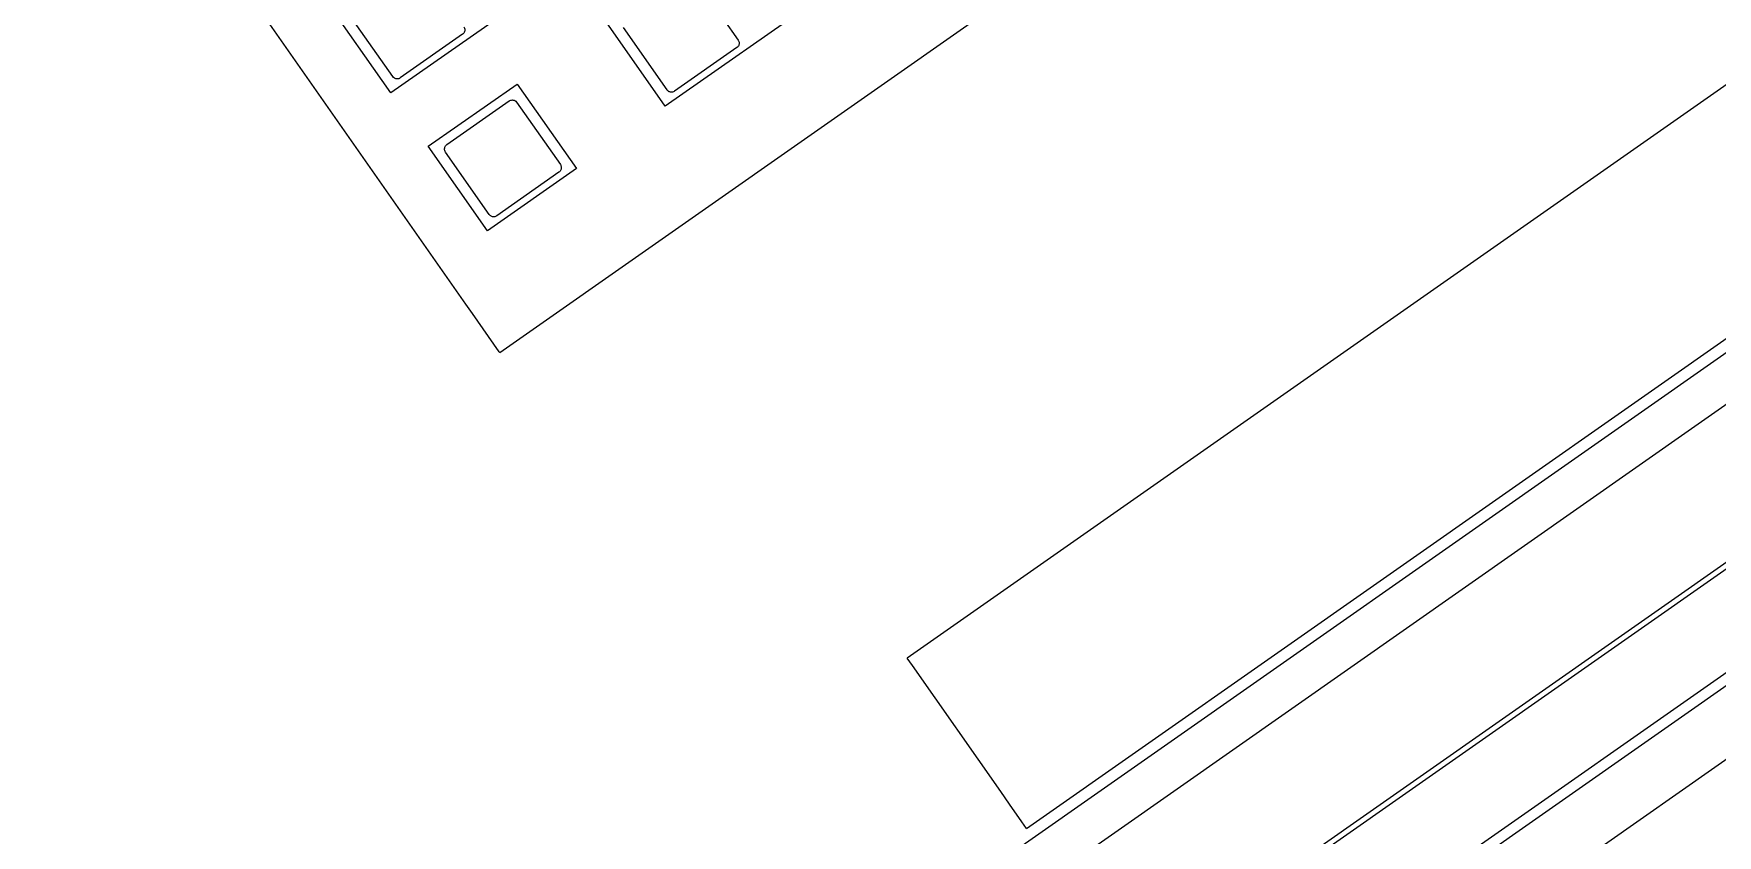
# Model space of a CAD drawing. Header units: inches. Extents: x 1 to 4637, y -664 to 702.
# Drawn here: x 1736.54 to 1748.75, y 577.7 to 583.51 of the extents above; entities that cross this region are included whole.
import ezdxf

# ---------------------------------------------------------------- set-up
doc = ezdxf.new("R2010")
doc.units = ezdxf.units.IN
doc.header["$MEASUREMENT"] = 0
doc.layers.add('I-FURN', color=30, linetype='Continuous', lineweight=9)

# ---------------------------------------------------------------- blocks, each defined once
blk = doc.blocks.new('Desk - Group 3 - No Side Chairs-2416200-New Construction - Tel_Data_Elec Plan')
at = {"layer": 'I-FURN'}
for p, q in [((24.833, 26.304), (4.434, 12.02)), ((25.398, 26.165), (4.371, 11.441)), ((25.443, 26.101), (4.415, 11.378)), ((25.443, 26.101), (4.415, 11.378)), ((25.796, 25.597), (4.768, 10.874)), ((5.215, 11.14), (25.392, 25.269)), ((5.504, 9.823), (26.531, 24.547)), ((5.504, 9.823), (26.531, 24.547)), ((5.753, 10.372), (25.93, 24.501)), ((22.542, 21.649), (9.591, 12.581)), ((22.542, 21.649), (22.576, 21.601)), ((22.576, 21.601), (22.666, 21.473)), ((22.666, 21.473), (22.729, 21.382)), ((22.729, 21.382), (23.369, 20.468)), ((10.456, 11.345), (23.407, 20.414)), ((23.369, 20.468), (23.407, 20.414)), ((26.363, 18.197), (11.528, 7.809)), ((26.363, 18.197), (26.366, 18.193)), ((26.366, 18.193), (26.561, 17.914)), ((26.561, 17.914), (26.609, 17.846)), ((26.609, 17.846), (29.742, 13.371)), ((25.807, 16.864), (26.452, 17.315)), ((26.452, 17.315), (26.881, 16.702)), ((25.933, 16.89), (26.384, 17.206)), ((26.439, 17.197), (26.756, 16.744)), ((26.236, 16.251), (25.807, 16.864)), ((26.24, 16.383), (25.923, 16.835)), ((26.881, 16.702), (26.236, 16.251)), ((26.746, 16.69), (26.294, 16.373)), ((22.679, 14.673), (25.162, 16.412)), ((25.162, 16.412), (25.591, 15.799)), ((17.929, 9.857), (27.152, 16.315)), ((24.643, 15.987), (25.094, 16.303)), ((25.149, 16.293), (25.466, 15.841)), ((27.152, 16.315), (29.297, 13.252)), ((26.633, 15.89), (27.084, 16.206)), ((27.139, 16.197), (27.456, 15.745)), ((24.95, 15.48), (24.633, 15.932))]:
    blk.add_line(p, q, dxfattribs=at)
for points in [[(26.384, 17.206), (26.387, 17.208), (26.393, 17.212), (26.404, 17.214), (26.414, 17.213), (26.424, 17.21), (26.432, 17.204), (26.437, 17.199), (26.439, 17.197)], [(25.923, 16.835), (25.921, 16.838), (25.918, 16.844), (25.916, 16.854), (25.916, 16.864), (25.919, 16.874), (25.925, 16.883), (25.93, 16.888), (25.933, 16.89)], [(25.094, 16.303), (25.097, 16.305), (25.103, 16.308), (25.114, 16.31), (25.124, 16.31), (25.134, 16.307), (25.142, 16.301), (25.147, 16.296), (25.149, 16.293)], [(24.633, 15.932), (24.631, 15.935), (24.628, 15.941), (24.626, 15.951), (24.626, 15.961), (24.629, 15.971), (24.635, 15.98), (24.64, 15.985), (24.643, 15.987)], [(26.623, 15.836), (26.621, 15.839), (26.617, 15.846), (26.615, 15.859), (26.617, 15.871), (26.623, 15.882), (26.629, 15.888), (26.633, 15.89)]]:
    blk.add_open_spline(points, degree=3, dxfattribs=at)
for points, knots in [([(26.756, 16.744), (26.758, 16.741), (26.762, 16.734), (26.763, 16.724), (26.762, 16.715), (26.76, 16.707), (26.756, 16.698), (26.749, 16.692), (26.746, 16.69)], [0, 0, 0, 0, 0.2, 0.4, 0.5, 0.6, 0.8, 1, 1, 1, 1]), ([(26.294, 16.373), (26.291, 16.371), (26.283, 16.367), (26.272, 16.366), (26.262, 16.367), (26.25, 16.372), (26.243, 16.378), (26.24, 16.383)], [0, 0, 0, 0, 0.2, 0.4, 0.55, 0.7, 1, 1, 1, 1]), ([(27.084, 16.206), (27.088, 16.209), (27.095, 16.213), (27.107, 16.214), (27.117, 16.213), (27.128, 16.208), (27.136, 16.202), (27.139, 16.197)], [0, 0, 0, 0, 0.2, 0.4, 0.55, 0.7, 1, 1, 1, 1])]:
    blk.add_open_spline(points, degree=3, knots=knots, dxfattribs=at)

msp = doc.modelspace()

# ---------------------------------------------------------------- block references
at = {"layer": 'I-FURN', "rotation": 180}
msp.add_blockref('Desk - Group 3 - No Side Chairs-2416200-New Construction - Tel_Data_Elec Plan', (1766.286, 599.397), dxfattribs=at)

doc.saveas('drawing.dxf')
